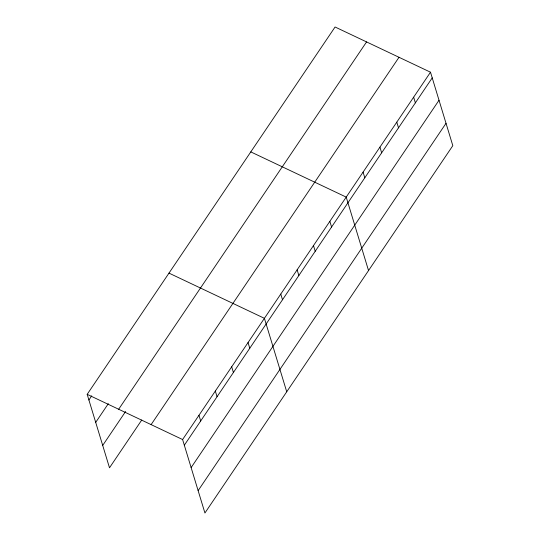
<?xml version="1.0" encoding="UTF-8"?>
<svg xmlns="http://www.w3.org/2000/svg" width="540" height="540" viewBox="0 0 540 540"><rect width="100%" height="100%" fill="white"/><g stroke="black" fill="none" stroke-linecap="round" stroke-linejoin="round"><path stroke-width="0.81" d="M87.183 394.335L335.077 27L430.502 72.205L452.817 145.665L204.923 513L182.601 439.54L87.183 394.335L109.499 467.795L141.757 419.999M88.904 400.012L91.712 395.854M95.702 422.381L108.324 403.677M118.672 409.252L366.565 41.918M102.701 445.426L125.611 411.48M151.112 424.622L399.013 57.287M182.601 439.54L430.502 72.205M184.329 445.217L432.223 77.882M191.126 467.586L439.02 100.251M198.126 490.631L446.026 123.296M250.796 151.895L346.214 197.1L368.537 270.56M168.986 273.112L264.411 318.323L286.726 391.777M413.647 97.186L415.368 102.863M396.785 122.162L398.513 127.838M379.931 147.143L381.652 152.82M363.076 172.125L364.797 177.795M329.852 221.346L331.58 227.023M313.49 245.592L315.218 251.262M297.135 269.831L298.856 275.508M280.773 294.077L282.494 299.754M248.049 342.562L249.77 348.239M231.687 366.808L233.408 372.485M215.325 391.055L217.053 396.731M198.963 415.3L200.691 420.971"/></g></svg>
